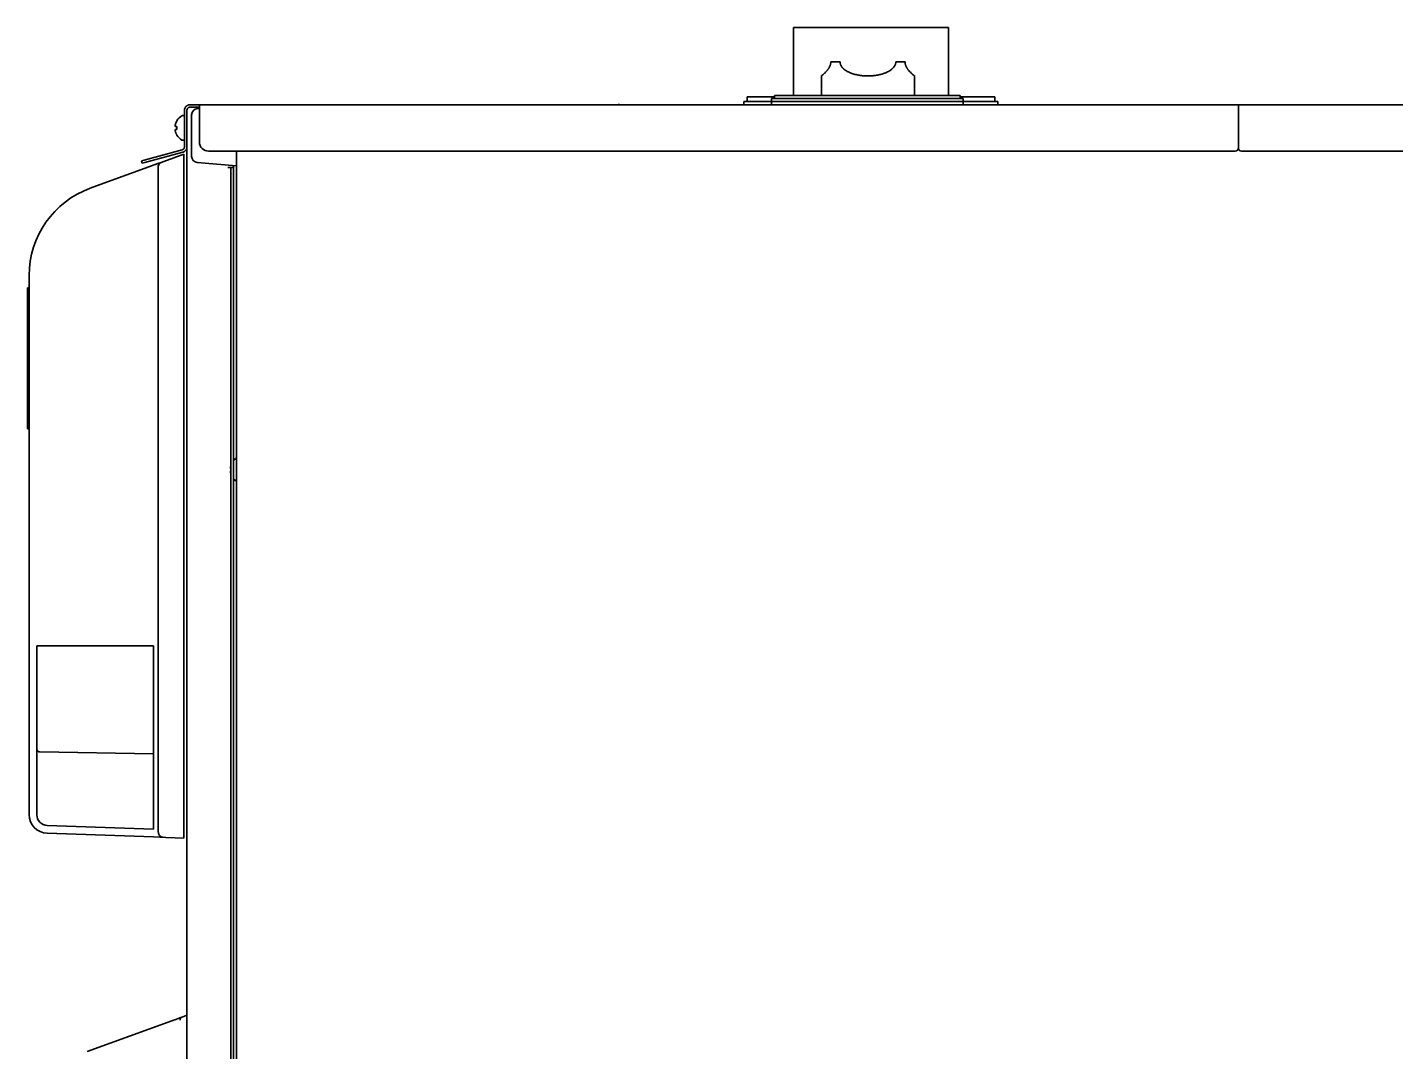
# Model space of a CAD drawing. Extents: x 6327 to 10269, y -393 to 3036.
# Drawn here: x 9426.5 to 9868.6, y 1614.5 to 1945.5 of the extents above; entities that cross this region are included whole.
import ezdxf

# ---------------------------------------------------------------- set-up
doc = ezdxf.new("R2010")
doc.units = 0
doc.header["$LTSCALE"] = 5
doc.layers.add('1', color=7, linetype='CONTINUOUS', true_color=0xffffff)

msp = doc.modelspace()

# ---------------------------------------------------------------- linework, layer by layer
at = {"layer": '1', "color": 7, "linetype": 'Continuous', "lineweight": 35}
for p, q in [((9674.07, 1945.53), (9724.07, 1945.53)), ((9674.07, 1945.53), (9674.07, 1923.53)), ((9724.07, 1923.53), (9724.07, 1945.53)), ((9686.07, 1934.33), (9689.07, 1934.33)), ((9707.07, 1934.33), (9710.07, 1934.33)), ((9683.07, 1929.92), (9683.07, 1923.53)), ((9713.07, 1923.53), (9713.07, 1929.92)), ((9659.03, 1923.03), (9667.87, 1923.03)), ((9659.03, 1923.03), (9659.03, 1921.53)), ((9697.87, 1923.53), (9667.87, 1923.53)), ((9667.87, 1923.53), (9667.87, 1922.53)), ((9727.87, 1923.53), (9697.87, 1923.53)), ((9727.87, 1922.53), (9727.87, 1923.53)), ((9727.88, 1923.03), (9739.03, 1923.03)), ((9739.03, 1921.53), (9739.03, 1923.03)), ((9477.27, 1906.91), (9477.27, 1918.73)), ((9478.07, 1918.73), (9478.07, 1906.91)), ((9479.07, 1920.53), (9480.32, 1920.53)), ((9480.32, 1919.73), (9479.07, 1919.73)), ((9480.32, 1920.53), (9482.07, 1920.53)), ((9482.07, 1919.73), (9480.32, 1919.73)), ((9482.07, 1919.31), (9481.5, 1919.29)), ((9482.07, 1920.53), (9482.07, 1918.63)), ((9482.07, 1920.53), (10131.29, 1920.53)), ((9482.07, 1918.63), (9482.07, 1908.52)), ((9617.57, 1920.83), (9617.57, 1920.53)), ((9666.87, 1921.53), (9658.03, 1921.53)), ((9658.03, 1921.53), (9658.03, 1920.53)), ((9666.87, 1922.53), (9728.87, 1922.53)), ((9666.87, 1922.53), (9666.87, 1921.53)), ((9666.87, 1921.53), (9728.87, 1921.53)), ((9666.87, 1921.53), (9666.87, 1920.53)), ((9728.87, 1921.53), (9728.87, 1922.53)), ((9728.87, 1920.53), (9728.87, 1921.53)), ((9740.03, 1921.53), (9728.87, 1921.53)), ((9740.03, 1920.53), (9740.03, 1921.53)), ((9817.77, 1920.53), (9817.77, 1918.63)), ((9817.77, 1918.63), (9817.77, 1906.52)), ((9474.79, 1915.33), (9474.83, 1915.33)), ((9476.87, 1917.03), (9476.67, 1917.03)), ((9479.57, 1917.29), (9479.57, 1908.57)), ((9474.83, 1910.73), (9474.79, 1910.73)), ((9464.23, 1902.64), (9476.53, 1905.94)), ((9476.67, 1909.03), (9476.87, 1909.03)), ((9478.07, 1395.53), (9478.07, 1906.9)), ((9479.57, 1908.57), (9479.57, 1903.83)), ((9485.07, 1905.53), (9816.77, 1905.53)), ((9494.07, 1903.19), (9494.07, 1905.53)), ((9818.77, 1905.53), (10128.47, 1905.53)), ((9463.38, 1902.42), (9464.23, 1902.64)), ((9463.58, 1901.64), (9463.38, 1902.42)), ((9464.43, 1901.87), (9463.58, 1901.64)), ((9476.74, 1905.17), (9464.43, 1901.87)), ((9468.7, 1901.48), (9466.62, 1900.72)), ((9469.79, 1901.88), (9468.7, 1901.48)), ((9470.63, 1902.18), (9469.79, 1901.88)), ((9477.07, 1904.53), (9470.63, 1902.18)), ((9477.07, 1902.42), (9477.07, 1904.53)), ((9477.07, 1902.42), (9477.07, 1685.52)), ((9481.4, 1901.83), (9494.07, 1900.73)), ((9494.07, 1374.13), (9494.07, 1903.19)), ((9466.62, 1900.72), (9446.81, 1893.51)), ((9468.75, 1685.76), (9468.75, 1900)), ((9491.27, 1900.23), (9491.27, 1900.25)), ((9491.27, 1900.25), (9493.07, 1900.25)), ((9491.27, 1900.23), (9492.27, 1900.23)), ((9492.27, 1900.23), (9493.07, 1900.23)), ((9492.27, 1898.23), (9492.27, 1900.23)), ((9492.27, 1898.23), (9492.27, 1396.53)), ((9493.07, 1900.25), (9493.07, 1900.81)), ((9493.07, 1900.23), (9493.07, 1900.25)), ((9493.07, 1900.23), (9493.07, 1898.23)), ((9493.07, 1898.23), (9493.07, 1396.53)), ((9426.51, 1861.31), (9427.07, 1861.31)), ((9427.07, 1865.32), (9427.07, 1691.07)), ((9426.51, 1846.47), (9426.57, 1846.47)), ((9426.57, 1838.53), (9427.07, 1838.53)), ((9426.57, 1830.58), (9426.51, 1830.58)), ((9427.07, 1815.74), (9426.51, 1815.74)), ((9492.18, 1803.08), (9492.26, 1803.08)), ((9492.27, 1802.08), (9492.18, 1802.08)), ((9429.57, 1745.59), (9467.24, 1745.59)), ((9429.57, 1691.07), (9429.57, 1745.59)), ((9467.24, 1686.37), (9467.24, 1745.59)), ((9430.56, 1711.34), (9467.21, 1710.7)), ((9432.86, 1685.07), (9467.24, 1683.87)), ((9467.24, 1686.37), (9432.95, 1687.57)), ((9477.07, 1683.53), (9477.07, 1685.52)), ((9467.24, 1683.87), (9469.32, 1683.8)), ((9469.32, 1683.8), (9470.41, 1683.76)), ((9470.41, 1683.76), (9471.24, 1683.73)), ((9471.24, 1683.73), (9477.07, 1683.53)), ((9445.81, 1614.48), (9473.22, 1624.46)), ((9477.07, 1625.86), (9476.44, 1625.63)), ((9478.07, 1626.23), (9477.07, 1625.86))]:
    msp.add_line(p, q, dxfattribs=at)
for centre, radius, start, end in [((9481.57, 1917.29), 2, 92, 180), ((9478.89, 1912.83), 4.8, 120.3012, 148.6074), ((9476.67, 1916.63), 0.4, 90, 120.3012), ((9476.87, 1916.63), 0.4, 0, 90), ((9478.57, 1913.03), 3.78, 172.3959, 179.9965), ((9478.57, 1913.03), 3.78, 180.0035, 187.6041), ((9478.89, 1913.23), 4.8, 211.3459, 239.6988), ((9476.67, 1909.43), 0.4, 239.6988, 270), ((9476.87, 1909.43), 0.4, 270, 0), ((9481.57, 1903.83), 2, 180, 265), ((9457.07, 1865.32), 30, 110, 180), ((9496.79, 1802.38), 4.8, 124.5182, 140.8049), ((9496.79, 1802.77), 4.8, 219.1952, 235.4818), ((9430.57, 1712.34), 1, 180, 269), ((9433.07, 1691.07), 6, 180, 268), ((9433.07, 1691.07), 3.5, 180, 268)]:
    msp.add_arc(centre, radius, start, end, dxfattribs=at)
for centre, major_axis, ratio, start_param, end_param in [((9485.07, 1908.52), (3, 0), 0.99863, 3.141593, 4.712389), ((9816.77, 1906.52), (1, 0), 0.99863, 4.712389, 6.283185), ((9818.77, 1906.52), (1, 0), 0.99863, 3.141593, 4.712389), ((9476.78, 1624.69), (0.342, -0.94), 0.912052, 3.141595, 4.391867)]:
    msp.add_ellipse(centre, major_axis=major_axis, ratio=ratio, start_param=start_param, end_param=end_param, dxfattribs=at)
at = {"layer": '1', "color": 7, "linetype": 'Continuous', "lineweight": 35, "extrusion": (0, 0, -1)}
for centre, major_axis, ratio, start_param, end_param in [((9470.48, 1900), (-0.68, 1.88), 0.852031, 5.013099, 6.283185), ((9470.48, 1685.76), (-0.07, -2), 0.865893, 0, 1.540568)]:
    msp.add_ellipse(centre, major_axis=major_axis, ratio=ratio, start_param=start_param, end_param=end_param, dxfattribs=at)
at = {"layer": '1', "color": 7, "linetype": 'Continuous', "lineweight": 35}
for points, knots in [([(9686.07, 1934.33), (9686.07, 1934.27), (9686.07, 1934.21), (9686.06, 1934.09), (9686.06, 1934.03), (9686.04, 1933.85), (9686.02, 1933.74), (9685.96, 1933.51), (9685.93, 1933.4), (9685.86, 1933.2), (9685.83, 1933.1), (9685.76, 1932.95), (9685.74, 1932.91), (9685.7, 1932.82), (9685.68, 1932.77), (9685.61, 1932.64), (9685.56, 1932.55), (9685.47, 1932.39), (9685.42, 1932.31), (9685.32, 1932.16), (9685.27, 1932.09), (9685.19, 1931.99), (9685.17, 1931.95), (9685.12, 1931.89), (9685.09, 1931.85), (9685.02, 1931.76), (9684.97, 1931.69), (9684.82, 1931.51), (9684.72, 1931.4), (9684.54, 1931.19), (9684.44, 1931.09), (9684.27, 1930.91), (9684.18, 1930.83), (9684.06, 1930.71), (9684.02, 1930.67), (9683.94, 1930.59), (9683.9, 1930.56), (9683.79, 1930.46), (9683.73, 1930.39), (9683.53, 1930.22), (9683.43, 1930.13), (9683.3, 1930.01), (9683.26, 1929.98), (9683.21, 1929.94), (9683.18, 1929.92), (9683.16, 1929.9), (9683.15, 1929.89), (9683.15, 1929.89), (9683.1, 1929.84), (9683.07, 1929.83), (9683.07, 1929.83), (9683.07, 1929.83), (9683.07, 1929.83)], [0, 0, 0, 0, 0.015609, 0.015609, 0.031219, 0.031219, 0.062438, 0.062438, 0.093657, 0.093657, 0.124876, 0.124876, 0.140485, 0.140485, 0.156095, 0.156095, 0.187314, 0.187314, 0.218533, 0.218533, 0.249751, 0.249751, 0.265361, 0.265361, 0.28097, 0.28097, 0.312189, 0.312189, 0.374627, 0.374627, 0.437065, 0.437065, 0.499503, 0.499503, 0.530722, 0.530722, 0.561941, 0.561941, 0.624379, 0.624379, 0.749254, 0.749254, 0.811692, 0.811692, 0.842911, 0.858521, 0.858521, 0.87413, 0.87413, 0.999006, 0.999006, 1, 1, 1, 1]), ([(9707.07, 1934.33), (9707.07, 1934.27), (9707.07, 1934.21), (9707.06, 1934.09), (9707.05, 1934.03), (9707.03, 1933.85), (9707, 1933.74), (9706.93, 1933.51), (9706.88, 1933.4), (9706.79, 1933.2), (9706.73, 1933.1), (9706.65, 1932.96), (9706.62, 1932.91), (9706.55, 1932.82), (9706.52, 1932.77), (9706.42, 1932.64), (9706.35, 1932.55), (9706.2, 1932.39), (9706.13, 1932.32), (9705.97, 1932.17), (9705.89, 1932.09), (9705.76, 1931.99), (9705.72, 1931.95), (9705.64, 1931.89), (9705.59, 1931.85), (9705.46, 1931.76), (9705.37, 1931.69), (9705.11, 1931.51), (9704.92, 1931.4), (9704.54, 1931.19), (9704.34, 1931.1), (9703.95, 1930.91), (9703.74, 1930.83), (9703.43, 1930.71), (9703.32, 1930.67), (9703.11, 1930.6), (9703, 1930.56), (9702.68, 1930.46), (9702.46, 1930.4), (9701.8, 1930.22), (9701.35, 1930.13), (9700.67, 1930.01), (9700.43, 1929.98), (9700.08, 1929.94), (9699.91, 1929.92), (9699.73, 1929.9), (9699.61, 1929.89), (9699.56, 1929.89), (9699.26, 1929.86), (9699.02, 1929.85), (9698.55, 1929.83), (9698.31, 1929.83), (9697.59, 1929.83), (9697.12, 1929.84), (9696.41, 1929.9), (9696.18, 1929.92), (9695.72, 1929.98), (9695.48, 1930.01), (9695.14, 1930.07), (9694.97, 1930.1), (9694.8, 1930.13), (9694.68, 1930.16), (9694.62, 1930.17), (9694.34, 1930.23), (9693.89, 1930.33), (9693.46, 1930.46), (9693.03, 1930.6), (9692.82, 1930.67), (9692.41, 1930.83), (9692.21, 1930.91), (9691.81, 1931.09), (9691.61, 1931.19), (9691.37, 1931.32), (9691.33, 1931.35), (9691.23, 1931.4), (9691.18, 1931.43), (9691.04, 1931.52), (9690.95, 1931.57), (9690.68, 1931.75), (9690.51, 1931.88), (9690.3, 1932.06), (9690.26, 1932.09), (9690.18, 1932.17), (9690.14, 1932.2), (9690.02, 1932.32), (9689.94, 1932.39), (9689.8, 1932.56), (9689.73, 1932.64), (9689.59, 1932.81), (9689.53, 1932.91), (9689.46, 1933.03), (9689.44, 1933.05), (9689.41, 1933.1), (9689.37, 1933.17), (9689.33, 1933.25), (9689.26, 1933.4), (9689.22, 1933.51), (9689.17, 1933.68), (9689.15, 1933.74), (9689.12, 1933.85), (9689.11, 1933.91), (9689.08, 1934.09), (9689.07, 1934.21), (9689.07, 1934.33)], [0, 0, 0, 0, 0.007812, 0.007812, 0.015625, 0.015625, 0.03125, 0.03125, 0.046875, 0.046875, 0.0625, 0.0625, 0.070312, 0.070312, 0.078125, 0.078125, 0.09375, 0.09375, 0.109375, 0.109375, 0.125, 0.125, 0.132813, 0.132813, 0.140625, 0.140625, 0.15625, 0.15625, 0.1875, 0.1875, 0.21875, 0.21875, 0.25, 0.25, 0.265625, 0.265625, 0.28125, 0.28125, 0.3125, 0.3125, 0.375, 0.375, 0.40625, 0.40625, 0.421875, 0.429688, 0.429688, 0.4375, 0.4375, 0.46875, 0.46875, 0.5, 0.5, 0.5625, 0.5625, 0.59375, 0.59375, 0.625, 0.625, 0.640625, 0.648437, 0.648437, 0.65625, 0.65625, 0.6875, 0.71875, 0.71875, 0.75, 0.75, 0.78125, 0.78125, 0.8125, 0.8125, 0.820312, 0.820312, 0.828125, 0.828125, 0.84375, 0.84375, 0.875, 0.875, 0.882812, 0.882812, 0.890625, 0.890625, 0.90625, 0.90625, 0.921875, 0.921875, 0.9375, 0.9375, 0.941406, 0.941406, 0.945312, 0.953125, 0.953125, 0.96875, 0.96875, 0.976562, 0.976562, 0.984375, 0.984375, 1, 1, 1, 1]), ([(9713.07, 1929.83), (9713.07, 1929.83), (9713.07, 1929.83), (9713.07, 1929.83), (9713.05, 1929.84), (9712.99, 1929.89), (9712.98, 1929.9), (9712.95, 1929.93), (9712.91, 1929.96), (9712.85, 1930.01), (9712.72, 1930.13), (9712.61, 1930.22), (9712.42, 1930.39), (9712.35, 1930.46), (9712.24, 1930.56), (9712.2, 1930.59), (9712.13, 1930.67), (9712.09, 1930.71), (9711.96, 1930.83), (9711.88, 1930.91), (9711.7, 1931.09), (9711.61, 1931.19), (9711.42, 1931.4), (9711.32, 1931.51), (9711.18, 1931.69), (9711.13, 1931.76), (9711.03, 1931.89), (9710.98, 1931.95), (9710.88, 1932.09), (9710.83, 1932.16), (9710.73, 1932.32), (9710.68, 1932.39), (9710.61, 1932.52), (9710.58, 1932.56), (9710.54, 1932.64), (9710.51, 1932.68), (9710.45, 1932.82), (9710.4, 1932.91), (9710.32, 1933.1), (9710.28, 1933.2), (9710.24, 1933.32), (9710.23, 1933.35), (9710.21, 1933.4), (9710.21, 1933.43), (9710.18, 1933.51), (9710.17, 1933.57), (9710.13, 1933.73), (9710.11, 1933.85), (9710.09, 1934), (9710.09, 1934.03), (9710.08, 1934.09), (9710.08, 1934.12), (9710.07, 1934.21), (9710.07, 1934.27), (9710.07, 1934.33)], [0, 0, 0, 0, 0.001285, 0.001285, 0.126125, 0.126125, 0.157334, 0.157334, 0.188544, 0.250964, 0.250964, 0.375803, 0.375803, 0.438223, 0.438223, 0.469433, 0.469433, 0.500643, 0.500643, 0.563062, 0.563062, 0.625482, 0.625482, 0.687902, 0.687902, 0.719111, 0.719111, 0.750321, 0.750321, 0.781531, 0.781531, 0.812741, 0.812741, 0.828346, 0.828346, 0.843951, 0.843951, 0.875161, 0.875161, 0.90637, 0.90637, 0.914173, 0.914173, 0.921975, 0.921975, 0.93758, 0.93758, 0.96879, 0.96879, 0.976593, 0.976593, 0.984395, 0.984395, 1, 1, 1, 1]), ([(9477.27, 1918.73), (9477.27, 1918.76), (9477.27, 1918.79), (9477.28, 1918.86), (9477.28, 1918.89), (9477.29, 1918.99), (9477.3, 1919.06), (9477.35, 1919.25), (9477.39, 1919.37), (9477.46, 1919.52), (9477.47, 1919.55), (9477.5, 1919.61), (9477.52, 1919.64), (9477.57, 1919.72), (9477.61, 1919.78), (9477.73, 1919.93), (9477.82, 1920.03), (9477.93, 1920.11)], [0, 0, 0, 0, 0.0625, 0.0625, 0.125, 0.125, 0.25, 0.25, 0.5, 0.5, 0.5625, 0.5625, 0.625, 0.625, 0.75, 0.75, 1, 1, 1, 1]), ([(9477.93, 1920.11), (9478, 1920.17), (9478.08, 1920.23), (9478.21, 1920.31), (9478.26, 1920.33), (9478.35, 1920.37), (9478.39, 1920.39), (9478.54, 1920.45), (9478.64, 1920.48), (9478.78, 1920.5), (9478.8, 1920.51), (9478.86, 1920.51), (9478.94, 1920.52), (9479.02, 1920.53), (9479.07, 1920.53)], [0, 0, 0, 0, 0.25, 0.25, 0.375, 0.375, 0.5, 0.5, 0.75, 0.75, 0.8125, 0.8125, 0.875, 1, 1, 1, 1]), ([(9478.44, 1919.5), (9478.38, 1919.45), (9478.33, 1919.4), (9478.26, 1919.31), (9478.24, 1919.28), (9478.2, 1919.22), (9478.18, 1919.19), (9478.16, 1919.14), (9478.15, 1919.12), (9478.14, 1919.08), (9478.13, 1919.07), (9478.12, 1919.02), (9478.1, 1918.95), (9478.08, 1918.87), (9478.07, 1918.8), (9478.07, 1918.76), (9478.07, 1918.73)], [0, 0, 0, 0, 0.25, 0.25, 0.375, 0.375, 0.5, 0.5, 0.5625, 0.5625, 0.625, 0.625, 0.75, 0.875, 0.875, 1, 1, 1, 1]), ([(9479.07, 1919.73), (9479.01, 1919.73), (9478.94, 1919.72), (9478.85, 1919.7), (9478.82, 1919.69), (9478.76, 1919.68), (9478.74, 1919.67), (9478.68, 1919.65), (9478.66, 1919.64), (9478.61, 1919.61), (9478.58, 1919.6), (9478.51, 1919.56), (9478.47, 1919.53), (9478.44, 1919.5)], [0, 0, 0, 0, 0.25, 0.25, 0.375, 0.375, 0.5, 0.5, 0.625, 0.625, 0.75, 0.75, 1, 1, 1, 1]), ([(9474.83, 1915.33), (9474.7, 1915.12), (9474.6, 1914.91), (9474.46, 1914.59), (9474.42, 1914.48), (9474.34, 1914.25), (9474.31, 1914.14), (9474.28, 1914.03)], [0, 0, 0, 0, 0.5, 0.5, 0.75, 0.75, 1, 1, 1, 1]), ([(9474.83, 1912.53), (9474.7, 1912.53), (9474.6, 1912.53), (9474.46, 1912.53), (9474.42, 1912.53), (9474.34, 1912.53), (9474.31, 1912.53), (9474.28, 1912.53)], [0, 0, 0, 0, 0.5, 0.5, 0.75, 0.75, 1, 1, 1, 1]), ([(9476.53, 1905.94), (9476.56, 1905.95), (9476.58, 1905.96), (9476.62, 1905.97), (9476.64, 1905.98), (9476.66, 1905.99), (9476.72, 1906.01), (9476.78, 1906.05), (9476.92, 1906.14), (9477, 1906.21), (9477.13, 1906.39), (9477.18, 1906.48), (9477.24, 1906.64), (9477.25, 1906.69), (9477.26, 1906.76), (9477.26, 1906.77), (9477.27, 1906.8), (9477.27, 1906.84), (9477.27, 1906.88), (9477.27, 1906.91)], [0, 0, 0, 0, 0.0625, 0.0625, 0.09375, 0.09375, 0.125, 0.25, 0.25, 0.5, 0.5, 0.75, 0.75, 0.875, 0.875, 0.90625, 0.90625, 0.9375, 1, 1, 1, 1]), ([(9478.07, 1906.91), (9478.07, 1906.81), (9478.06, 1906.71), (9478.04, 1906.57), (9478.03, 1906.52), (9478.01, 1906.42), (9477.99, 1906.37), (9477.95, 1906.24), (9477.91, 1906.15), (9477.81, 1905.97), (9477.76, 1905.89), (9477.64, 1905.73), (9477.57, 1905.66), (9477.43, 1905.53), (9477.35, 1905.47), (9477.25, 1905.4), (9477.23, 1905.38), (9477.19, 1905.36), (9477.17, 1905.35), (9477.1, 1905.31), (9477.06, 1905.29), (9476.93, 1905.23), (9476.83, 1905.19), (9476.74, 1905.17)], [0, 0, 0, 0, 0.125, 0.125, 0.1875, 0.1875, 0.25, 0.25, 0.375, 0.375, 0.5, 0.5, 0.625, 0.625, 0.75, 0.75, 0.78125, 0.78125, 0.8125, 0.8125, 0.875, 0.875, 1, 1, 1, 1]), ([(9426.57, 1861.31), (9426.57, 1861.31), (9426.57, 1861.28), (9426.57, 1861.06), (9426.57, 1860.41), (9426.57, 1859.62), (9426.57, 1858.87), (9426.57, 1858.27), (9426.57, 1857.61), (9426.57, 1856.64), (9426.57, 1855.23), (9426.57, 1853.19), (9426.57, 1850.83), (9426.57, 1848.14), (9426.57, 1844.43), (9426.57, 1840.81), (9426.57, 1838.53)], [0, 0, 0, 0, 0.034207, 0.146688, 0.252216, 0.349395, 0.3946, 0.437484, 0.479307, 0.521207, 0.60434, 0.684977, 0.761127, 0.831047, 0.893743, 1, 1, 1, 1]), ([(9426.57, 1838.53), (9426.57, 1836.25), (9426.57, 1832.62), (9426.57, 1828.92), (9426.57, 1826.22), (9426.57, 1823.86), (9426.57, 1821.83), (9426.57, 1820.42), (9426.57, 1819.44), (9426.57, 1818.78), (9426.57, 1818.18), (9426.57, 1817.43), (9426.57, 1816.64), (9426.57, 1816), (9426.57, 1815.77), (9426.57, 1815.74), (9426.57, 1815.74)], [0, 0, 0, 0, 0.106257, 0.168953, 0.238873, 0.315023, 0.39566, 0.478793, 0.520693, 0.562516, 0.6054, 0.650605, 0.747784, 0.853312, 0.965793, 1, 1, 1, 1]), ([(9492.18, 1801.58), (9492.19, 1801.52), (9492.22, 1801.43), (9492.25, 1801.33), (9492.26, 1801.29)], [0, 0, 0, 0, 0.570615, 1, 1, 1, 1]), ([(9476.44, 1625.63), (9476.42, 1625.63), (9476.41, 1625.62), (9476.37, 1625.61), (9476.31, 1625.58), (9476.24, 1625.56), (9476.11, 1625.51), (9476, 1625.47), (9475.86, 1625.42), (9475.83, 1625.41), (9475.77, 1625.39), (9475.74, 1625.38), (9475.65, 1625.34), (9475.59, 1625.32), (9475.39, 1625.25), (9475.25, 1625.2), (9475.07, 1625.13), (9475.04, 1625.12), (9474.96, 1625.09), (9474.93, 1625.08), (9474.81, 1625.04), (9474.74, 1625.01), (9474.51, 1624.93), (9474.35, 1624.87), (9474.11, 1624.78), (9474.03, 1624.75), (9473.87, 1624.7), (9473.79, 1624.67), (9473.63, 1624.61), (9473.54, 1624.58), (9473.42, 1624.53), (9473.38, 1624.52), (9473.32, 1624.5), (9473.3, 1624.49), (9473.27, 1624.48), (9473.26, 1624.47), (9473.24, 1624.47), (9473.24, 1624.47), (9473.23, 1624.46), (9473.23, 1624.46), (9473.23, 1624.46), (9473.23, 1624.46), (9473.23, 1624.46), (9473.23, 1624.46), (9473.22, 1624.46), (9473.22, 1624.46), (9473.22, 1624.46), (9473.22, 1624.46)], [0, 0, 0, 0, 0.03125, 0.03125, 0.0625, 0.125, 0.125, 0.25, 0.25, 0.28125, 0.28125, 0.3125, 0.3125, 0.375, 0.375, 0.5, 0.5, 0.53125, 0.53125, 0.5625, 0.5625, 0.625, 0.625, 0.75, 0.75, 0.8125, 0.8125, 0.875, 0.875, 0.9375, 0.9375, 0.96875, 0.96875, 0.984375, 0.984375, 0.992188, 0.992188, 0.996094, 0.996094, 0.99707, 0.99707, 0.997314, 0.997314, 0.997559, 0.997559, 0.998047, 1, 1, 1, 1])]:
    msp.add_open_spline(points, degree=3, knots=knots, dxfattribs=at)
for points in [[(9474.28, 1914.03), (9474.27, 1914), (9474.27, 1913.95), (9474.26, 1913.88), (9474.26, 1913.8), (9474.26, 1913.73), (9474.26, 1913.66), (9474.27, 1913.6), (9474.27, 1913.55), (9474.28, 1913.53)], [(9474.28, 1912.53), (9474.27, 1912.5), (9474.27, 1912.45), (9474.26, 1912.38), (9474.26, 1912.31), (9474.26, 1912.24), (9474.26, 1912.17), (9474.27, 1912.1), (9474.27, 1912.05), (9474.28, 1912.03)], [(9474.28, 1913.53), (9474.29, 1913.53), (9474.32, 1913.53), (9474.37, 1913.53), (9474.43, 1913.53), (9474.49, 1913.53), (9474.56, 1913.53), (9474.63, 1913.53), (9474.72, 1913.53), (9474.79, 1913.53), (9474.83, 1913.53)], [(9474.28, 1912.03), (9474.29, 1911.97), (9474.32, 1911.86), (9474.37, 1911.7), (9474.43, 1911.54), (9474.49, 1911.39), (9474.56, 1911.24), (9474.63, 1911.08), (9474.72, 1910.91), (9474.79, 1910.79), (9474.83, 1910.73)], [(9492.27, 1803.9), (9492.24, 1803.79), (9492.2, 1803.69), (9492.18, 1803.58)], [(9492.18, 1803.58), (9492.17, 1803.55), (9492.17, 1803.5), (9492.16, 1803.43), (9492.16, 1803.36), (9492.16, 1803.29), (9492.16, 1803.22), (9492.17, 1803.15), (9492.17, 1803.1), (9492.18, 1803.08)], [(9492.18, 1802.08), (9492.17, 1802.05), (9492.17, 1802), (9492.16, 1801.93), (9492.16, 1801.85), (9492.16, 1801.78), (9492.16, 1801.71), (9492.17, 1801.65), (9492.17, 1801.6), (9492.18, 1801.58)]]:
    msp.add_open_spline(points, degree=3, dxfattribs=at)

doc.saveas('drawing.dxf')
